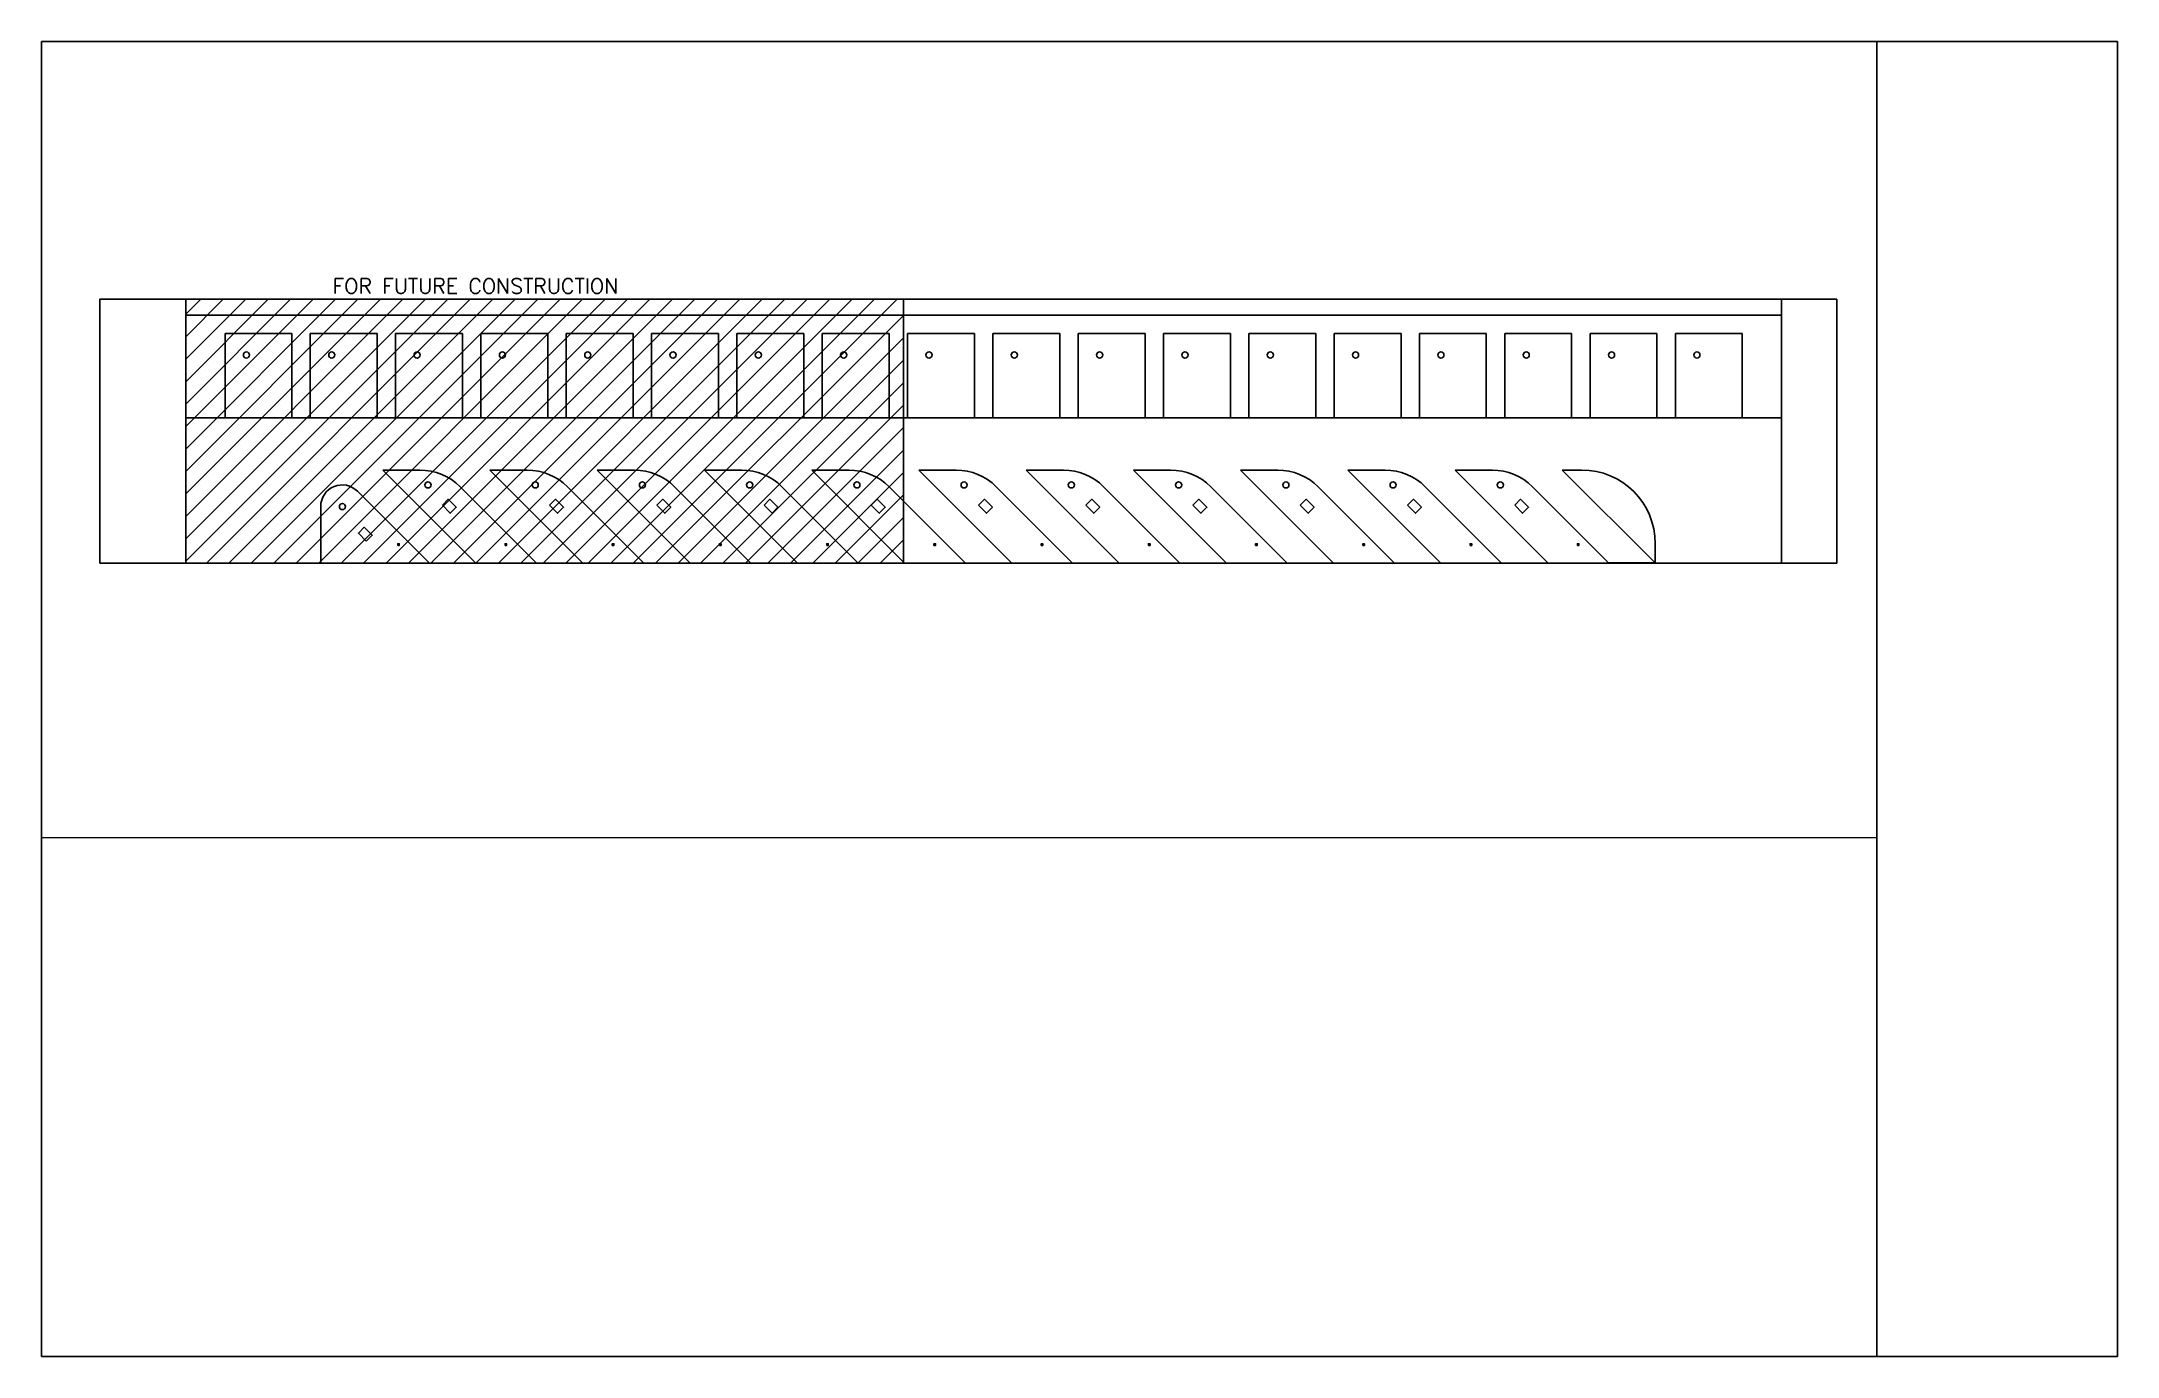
# Paper-space layout 'Layout1' of a CAD drawing. Header units: metres. Extents: x 5 to 420, y 5 to 268.
# The model-space entities are those that its viewports show. They can reach past a viewport. Long polylines and large blocks are cut down to what shows.
import ezdxf

# ---------------------------------------------------------------- set-up
doc = ezdxf.new("R2010")
doc.units = ezdxf.units.M
for name, color, linetype in [('A-BLDG-UTIL', 7, 'Continuous'), ('C-ROAD-SGHT-OBST-LINE', 30, 'Continuous'), ('V-CTRL-LINE-DIRC', 6, 'Continuous')]:
    doc.layers.add(name, color=color, linetype=linetype)
doc.styles.get("Standard").update_dxf_attribs({"font": 'simplex.shx'})

# ---------------------------------------------------------------- blocks, each defined once
blk = doc.blocks.new('*U58')
at = {"layer": 'A-BLDG-UTIL'}
for points in [[(-1.55, 0.58), (-0.25, -0.72), (0.72, 0.25), (-0.58, 1.55)], [(8.66, -5.97), (8.92, -5.97), (8.92, -5.71), (8.66, -5.71)]]:
    blk.add_lwpolyline(points, close=True, dxfattribs=at)
blk.add_circle((-3.89, 3.89), 0.5, dxfattribs=at)
at = {"layer": 'C-ROAD-SGHT-OBST-LINE'}
for p, q in [((-11.26, 6.31), (3.89, -8.84)), ((-5.19, 6.31), (-11.26, 6.31)), ((13.79, -8.84), (1.35, 3.6)), ((3.89, -8.84), (13.79, -8.84))]:
    blk.add_line(p, q, dxfattribs=at)
blk.add_arc((-5.19, -2.94), 9.25, 45, 90, dxfattribs=at)
blk = doc.blocks.new('*U59')
at = {"layer": 'C-ROAD-SGHT-OBST-LINE', "color": 0, "linetype": 'ByBlock', "lineweight": -2, "transparency": 16777216}
for p in [(-174.71, 0), (-157.239, 0), (-139.768, 0), (-122.297, 0), (-104.826, 0), (-87.355, 0), (-69.884, 0), (-52.413, 0), (-34.942, 0), (-17.471, 0), (0, 0)]:
    blk.add_blockref('*U58', p, dxfattribs=at)
blk = doc.blocks.new('*U61')
at = {"layer": 'A-BLDG-UTIL'}
blk.add_circle((-1.5, 3.5), 0.5, dxfattribs=at)
at = {"layer": 'C-ROAD-SGHT-OBST-LINE'}
for p, q in [((-5, 7), (5.9, 7)), ((-5, 7), (-5, -6.75)), ((5.9, 7), (5.9, -6.75))]:
    blk.add_line(p, q, dxfattribs=at)
blk = doc.blocks.new('*U62')
at = {"layer": 'C-ROAD-SGHT-OBST-LINE', "color": 0, "linetype": 'ByBlock', "lineweight": -2, "transparency": 16777216}
for p in [(0, 0), (13.9, 0), (27.8, 0), (41.7, 0), (55.6, 0), (69.5, 0), (83.4, 0), (97.3, 0), (111.2, 0), (125.1, 0), (139, 0), (152.9, 0), (166.8, 0), (180.7, 0), (194.6, 0), (208.5, 0), (222.4, 0), (236.3, 0)]:
    blk.add_blockref('*U61', p, dxfattribs=at)

msp = doc.modelspace()

# ---------------------------------------------------------------- linework, layer by layer
at = {"layer": 'A-BLDG-UTIL'}
for p, q in [((130.93, 43), (130.93, 0)), ((245.86, 0.03), (253.43, 0.03))]:
    msp.add_line(p, q, dxfattribs=at)
at = {"layer": 'A-BLDG-UTIL', "flags": 128}
msp.add_lwpolyline([(43.42, 3.6), (44.39, 4.57), (43.1, 5.86), (42.13, 4.89)], close=True, dxfattribs=at)
at = {"layer": 'A-BLDG-UTIL'}
msp.add_lwpolyline([(48.55, 2.9), (48.8, 2.9), (48.8, 3.15), (48.55, 3.15)], close=True, dxfattribs=at)
msp.add_circle((39.54, 9.22), 0.5, dxfattribs=at)
at = {"layer": 'C-ROAD-SGHT-OBST-LINE'}
for p, q in [((14, 0), (14, 43)), ((274, 0), (274, 43)), ((253.43, 0.03), (238.28, 15.18)), ((238.28, 15.18), (241.43, 15.18)), ((41.97, 11.73), (53.7, 0)), ((36, 0), (36, 9.25)), ((253.43, 0.03), (253.43, 3.18))]:
    msp.add_line(p, q, dxfattribs=at)
msp.add_lwpolyline([(14, 40.43), (274, 40.43), (274, 23.68), (14, 23.68)], close=True, dxfattribs=at)
for centre, radius, start, end in [((241.43, 3.18), 12, 0, 90), ((39.5, 9.25), 3.5, 45, 180)]:
    msp.add_arc(centre, radius, start, end, dxfattribs=at)
at = {"layer": 'V-CTRL-LINE-DIRC'}
msp.add_lwpolyline([(0, 0), (283, 0), (283, 43), (0, 43)], close=True, dxfattribs=at)

# ---------------------------------------------------------------- block references
at = {"layer": 'C-ROAD-SGHT-OBST-LINE'}
for name, p in [('*U62', (25.4, 30.43)), ('*U59', (232.07, 8.86))]:
    msp.add_blockref(name, p, dxfattribs=at)

psp = doc.layouts.get("Layout1")

# ---------------------------------------------------------------- hatches: boundary and pattern name
h = psp.add_hatch()
h.set_pattern_fill('ANSI31', color=256)
h.paths.add_polyline_path([(177.3, 216.44), (33.83, 216.44), (33.83, 163.68), (177.3, 163.68)])

# ---------------------------------------------------------------- linework, layer by layer
psp.add_lwpolyline([(177.3, 216.44), (33.83, 216.44), (33.83, 163.68), (177.3, 163.68)], close=True)
at = {"layer": 'A-BLDG-UTIL'}
for points in [[(5, 5), (420, 5), (420, 268), (5, 268)], [(420, 5), (371.88, 5), (371.88, 268), (420, 268)]]:
    psp.add_lwpolyline(points, close=True, dxfattribs=at)

# ---------------------------------------------------------------- texts
at = {"insert": (63.21, 220.58), "char_height": 3, "attachment_point": 1}
psp.add_mtext_dynamic_manual_height_columns('FOR FUTURE CONSTRUCTION', width=125.3913, gutter_width=1, heights=[0], dxfattribs=at)

# ---------------------------------------------------------------- viewports
at = {"layer": 'A-BLDG-UTIL', "view_target_point": (136.16, 43.02)}
psp.add_viewport(center=(188.44, 188.41), size=(366.88, 159.1735), view_center_point=(3.85, -22.86), view_height=129.7264, dxfattribs=at)

doc.saveas('drawing.dxf')
